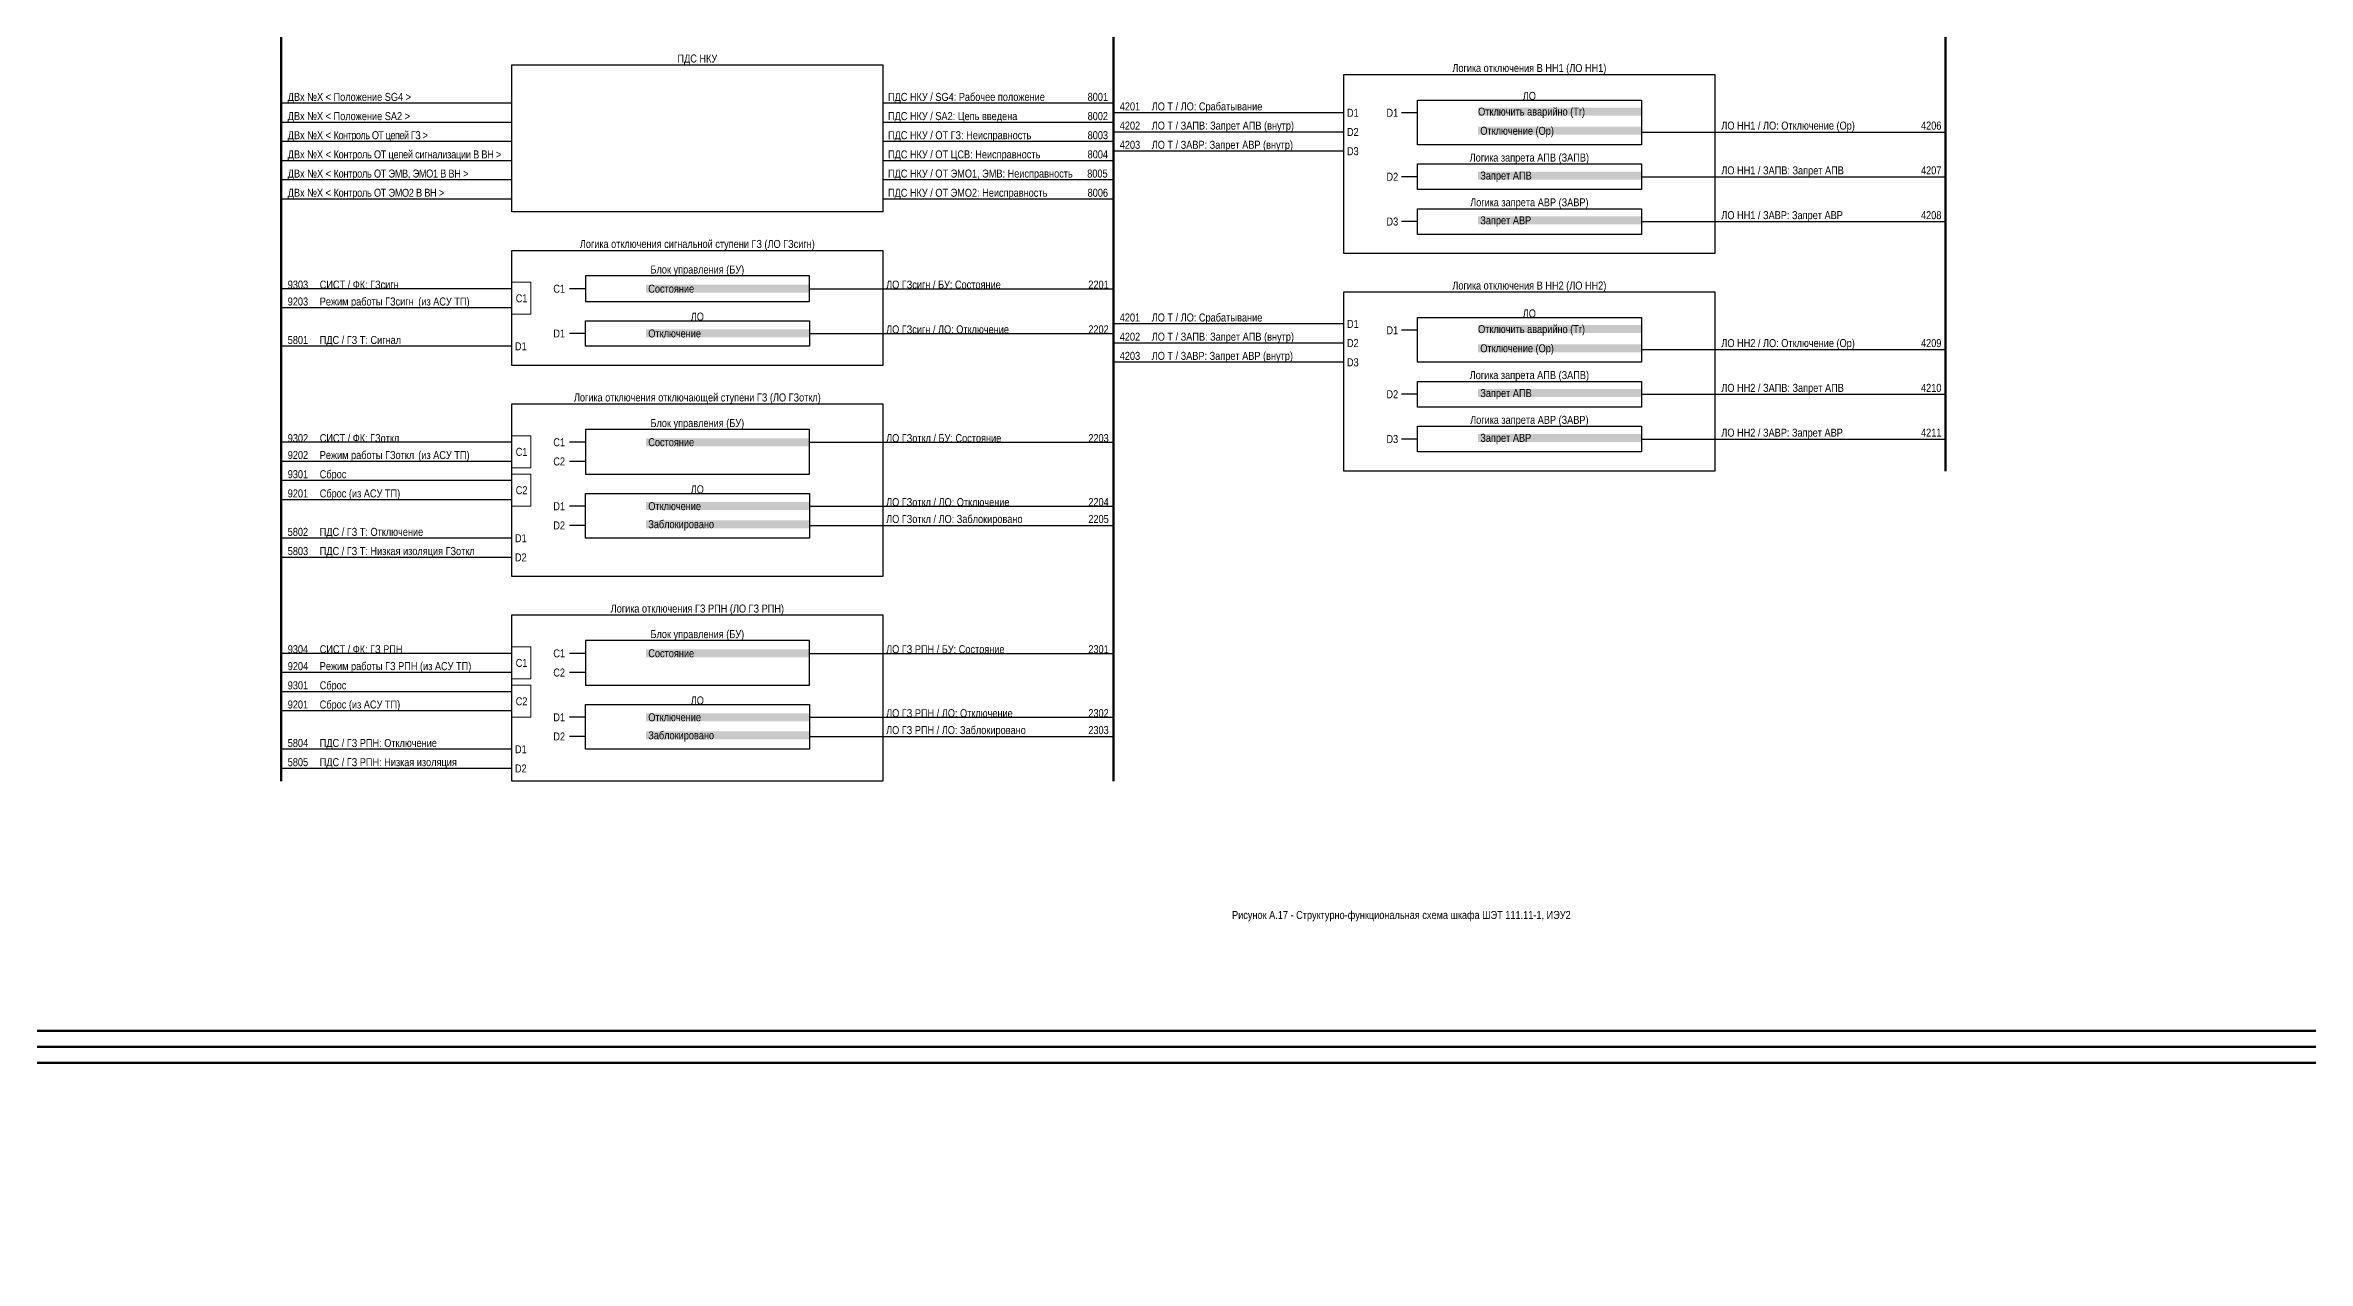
# Model space of a CAD drawing. Header units: millimetres. Extents: x 2179 to 12176, y -20554 to -12004.
# Drawn here: x 10874 to 11581, y -17851 to -17471 of the extents above; entities that cross this region are included whole.
import ezdxf
from ezdxf.enums import TextEntityAlignment as Align

# ---------------------------------------------------------------- set-up
doc = ezdxf.new("R2010")
doc.units = ezdxf.units.MM
for name, color, linetype, lineweight in [('MMS', 190, 'Continuous', 30), ('Внутренняя шина', 4, 'Continuous', 70), ('Линии связи', 75, 'Continuous', 30), ('Основная', 7, 'Continuous', 30), ('Сигналы внутр.', 13, 'Continuous', 30), ('Тонкая', 7, 'Continuous', 13)]:
    doc.layers.add(name, color=color, linetype=linetype, lineweight=lineweight)
doc.layers.add('Рамка внешняя', color=8, linetype='Continuous', lineweight=40, plot=False)
doc.styles.add('2.5_Gost_RD', font='ARIALN.TTF', dxfattribs={"height": 2.5})
doc.styles.add('Narrow', font='ARIALN.TTF')
doc.styles.add('Табл дан', font='ARIALN.TTF')

# ---------------------------------------------------------------- blocks, each defined once
blk = doc.blocks.new('*U15')
blk.add_lwpolyline([(0, 0), (1189, 0), (1189, 841), (0, 841)], close=True)
at = {"lineweight": 50}
blk.add_lwpolyline([(20, 836), (1184, 836), (1184, 5), (20, 5)], close=True, dxfattribs=at)
at = {"style": '2.5_Gost_RD', "flags": 8}
blk.add_attdef('ФОРМАТ', text='', height=2.5, dxfattribs=at).set_placement((1134, 4), align=Align.TOP_LEFT)

msp = doc.modelspace()

# ---------------------------------------------------------------- linework, layer by layer
at = {"layer": 'Внутренняя шина'}
for points in [[(11208, -17701), (11208, -16975)], [(11468, -17604), (11468, -16975)], [(10948, -17701), (10948, -17117)]]:
    msp.add_lwpolyline(points, dxfattribs=at)
at = {"layer": 'Линии связи', "ltscale": 0.5}
for points in [[(11020, -17489), (10948, -17489)], [(11020, -17495), (10948, -17495)], [(11020, -17501), (10948, -17501)], [(11020, -17507), (10948, -17507)], [(11020, -17513), (10948, -17513)], [(11020, -17519), (10948, -17519)], [(11020, -17565), (10948, -17565)], [(11020, -17625), (10948, -17625)], [(11020, -17631), (10948, -17631)], [(11020, -17691), (10948, -17691)], [(11020, -17697), (10948, -17697)]]:
    msp.add_lwpolyline(points, dxfattribs=at)
at = {"layer": 'Линии связи'}
for points in [[(11208, -17489), (11136, -17489)], [(11208, -17495), (11136, -17495)], [(11280, -17492), (11208, -17492)], [(11280, -17498), (11208, -17498)], [(11373, -17498), (11468, -17498)], [(11208, -17501), (11136, -17501)], [(11280, -17504), (11208, -17504)], [(11208, -17507), (11136, -17507)], [(11373, -17512), (11468, -17512)], [(11208, -17513), (11136, -17513)], [(11208, -17519), (11136, -17519)], [(11373, -17526), (11468, -17526)], [(11020, -17547), (10948, -17547)], [(11113, -17547), (11208, -17547)], [(11020, -17553), (10948, -17553)], [(11113, -17561), (11208, -17561)], [(11280, -17558), (11208, -17558)], [(11280, -17564), (11208, -17564)], [(11373, -17566), (11468, -17566)], [(11280, -17570), (11208, -17570)], [(11373, -17580), (11468, -17580)], [(11020, -17595), (10948, -17595)], [(11113, -17595), (11208, -17595)], [(11373, -17594), (11468, -17594)], [(11020, -17601), (10948, -17601)], [(11020, -17607), (10948, -17607)], [(11020, -17613), (10948, -17613)], [(11113, -17615), (11208, -17615)], [(11113, -17621), (11208, -17621)], [(11020, -17661), (10948, -17661)], [(11113, -17661), (11208, -17661)], [(11020, -17667), (10948, -17667)], [(11020, -17673), (10948, -17673)], [(11020, -17679), (10948, -17679)], [(11113, -17681), (11208, -17681)], [(11113, -17687), (11208, -17687)]]:
    msp.add_lwpolyline(points, dxfattribs=at)
at = {"layer": 'Основная'}
for points in [[(11020, -17477), (11136, -17477), (11136, -17523), (11020, -17523)], [(11280, -17480), (11396, -17480), (11396, -17536), (11280, -17536)], [(11303, -17488), (11373, -17488), (11373, -17502), (11303, -17502)], [(11303, -17508), (11373, -17508), (11373, -17516), (11303, -17516)], [(11303, -17522), (11373, -17522), (11373, -17530), (11303, -17530)], [(11020, -17535), (11136, -17535), (11136, -17571), (11020, -17571)], [(11113, -17543), (11043, -17543), (11043, -17551), (11113, -17551)], [(11280, -17548), (11396, -17548), (11396, -17604), (11280, -17604)], [(11043, -17557), (11113, -17557), (11113, -17565), (11043, -17565)], [(11303, -17556), (11373, -17556), (11373, -17570), (11303, -17570)], [(11303, -17576), (11373, -17576), (11373, -17584), (11303, -17584)], [(11020, -17583), (11136, -17583), (11136, -17637), (11020, -17637)], [(11303, -17590), (11373, -17590), (11373, -17598), (11303, -17598)], [(11113, -17591), (11043, -17591), (11043, -17605), (11113, -17605)], [(11043, -17611), (11113, -17611), (11113, -17625), (11043, -17625)], [(11020, -17649), (11136, -17649), (11136, -17701), (11020, -17701)], [(11113, -17657), (11043, -17657), (11043, -17671), (11113, -17671)], [(11043, -17677), (11113, -17677), (11113, -17691), (11043, -17691)]]:
    msp.add_lwpolyline(points, close=True, dxfattribs=at)
for points in [[(11303, -17492), (11298, -17492)], [(11303, -17512), (11298, -17512)], [(11303, -17526), (11298, -17526)], [(11043, -17547), (11038, -17547)], [(11043, -17561), (11038, -17561)], [(11303, -17560), (11298, -17560)], [(11303, -17580), (11298, -17580)], [(11043, -17595), (11038, -17595)], [(11303, -17594), (11298, -17594)], [(11043, -17601), (11038, -17601)], [(11043, -17615), (11038, -17615)], [(11043, -17621), (11038, -17621)], [(11043, -17661), (11038, -17661)], [(11043, -17667), (11038, -17667)], [(11043, -17681), (11038, -17681)], [(11043, -17687), (11038, -17687)]]:
    msp.add_lwpolyline(points, dxfattribs=at)
at = {"layer": 'Тонкая'}
for points in [[(11020, -17545), (11026, -17545), (11026, -17555), (11020, -17555)], [(11020, -17593), (11026, -17593), (11026, -17603), (11020, -17603)], [(11020, -17605), (11026, -17605), (11026, -17615), (11020, -17615)], [(11020, -17659), (11026, -17659), (11026, -17669), (11020, -17669)], [(11020, -17671), (11026, -17671), (11026, -17681), (11020, -17681)]]:
    msp.add_lwpolyline(points, close=True, dxfattribs=at)

# ---------------------------------------------------------------- block references
at = {"layer": 'Рамка внешняя'}
for p in [(10690, -17784), (10690, -18625)]:
    msp.add_blockref('*U15', p, dxfattribs=at)

# ---------------------------------------------------------------- texts
at = {"layer": 'MMS', "char_height": 2.5, "attachment_point": 7, "style": 'Narrow'}
for s, insert, width in [('9303^IСИСТ / ФК: ГЗсигн', (10950, -17547), 48), ('9203^IРежим работы ГЗсигн^I (из АСУ ТП)', (10950, -17553), 70), ('9302^IСИСТ / ФК: ГЗоткл', (10950, -17595), 48), ('9202^IРежим работы ГЗоткл^I (из АСУ ТП)', (10950, -17601), 70), ('9301^IСброс', (10950, -17607), 58), ('9201^IСброс (из АСУ ТП)', (10950, -17613), 58), ('9304^IСИСТ / ФК: ГЗ РПН', (10950, -17661), 48), ('9204^IРежим работы ГЗ РПН (из АСУ ТП)', (10950, -17667), 70), ('9301^IСброс', (10950, -17673), 58), ('9201^IСброс (из АСУ ТП)', (10950, -17679), 58)]:
    msp.add_mtext(s, dxfattribs=dict(at, insert=insert, width=width))
at = {"layer": 'Основная', "style": 'Табл дан'}
for s, p in [('D1', (11281, -17492)), ('D2', (11281, -17498)), ('D3', (11281, -17504)), ('C1', (11033, -17547)), ('C1', (11021.25, -17550)), ('D1', (11033, -17561)), ('D1', (11281, -17558)), ('D1', (11021, -17565)), ('D2', (11281, -17564)), ('D3', (11281, -17570)), ('C1', (11021.25, -17598)), ('C1', (11033, -17595)), ('C2', (11033, -17601)), ('C2', (11021.25, -17610)), ('D1', (11033, -17615)), ('D1', (11021, -17625)), ('D2', (11033, -17621)), ('D2', (11021, -17631)), ('C1', (11033, -17661)), ('C1', (11021.25, -17664)), ('C2', (11033, -17667)), ('C2', (11021.25, -17676)), ('D1', (11033, -17681)), ('D2', (11033, -17687)), ('D1', (11021, -17691)), ('D2', (11021, -17697))]:
    msp.add_text(s, height=2.5, dxfattribs=at).set_placement(p, align=Align.MIDDLE_LEFT)
for s, p in [('D1', (11297, -17492)), ('D2', (11297, -17512)), ('D3', (11297, -17526)), ('D1', (11297, -17560)), ('D2', (11297, -17580)), ('D3', (11297, -17594))]:
    msp.add_text(s, height=2.5, dxfattribs=at).set_placement(p, align=Align.MIDDLE_RIGHT)
at = {"layer": 'Основная', "char_height": 2.5, "attachment_point": 8, "style": 'Narrow'}
for s, insert, width in [('ПДС НКУ', (11078, -17477), 116), ('Логика отключения В НН1 (ЛО НН1)', (11338, -17480), 116), ('ЛО', (11338, -17488), 70), ('Логика запрета АПВ (ЗАПВ)', (11338, -17508), 70), ('Логика запрета АВР (ЗАВР)', (11338, -17522), 70), ('Логика отключения сигнальной ступени ГЗ (ЛО ГЗсигн)', (11078, -17535), 116), ('\\A1;Блок управления (БУ)', (11078, -17543), 70), ('Логика отключения В НН2 (ЛО НН2)', (11338, -17548), 116), ('\\A1;\\pt35;ЛО', (11078, -17557), 70), ('ЛО', (11338, -17556), 70), ('Логика запрета АПВ (ЗАПВ)', (11338, -17576), 70), ('Логика отключения отключающей ступени ГЗ (ЛО ГЗоткл)', (11078, -17583), 116), ('\\A1;Блок управления (БУ)', (11078, -17591), 70), ('Логика запрета АВР (ЗАВР)', (11338, -17590), 70), ('\\A1;\\pt35;ЛО', (11078, -17611), 70), ('Логика отключения ГЗ РПН (ЛО ГЗ РПН)', (11078, -17649), 116), ('\\A1;Блок управления (БУ)', (11078, -17657), 70), ('\\A1;\\pt35;ЛО', (11078, -17677), 70), ('\\pt55;Рисунок А.17 - Структурно-функциональная схема шкафа ШЭТ 111.11-1, ИЭУ2', (11298, -17744.81), 974)]:
    msp.add_mtext(s, dxfattribs=dict(at, insert=insert, width=width))
at = {"layer": 'Основная', "char_height": 2.5, "width": 51, "attachment_point": 4, "style": 'Narrow', "bg_fill": 1, "box_fill_scale": 1, "bg_fill_color": 9, "bg_fill_transparency": 0}
for s, insert in [('Отключить аварийно (Tr)', (11322, -17492)), ('\\pl0.67568;Отключение (Op)', (11322, -17498)), ('\\pl0.67568;Запрет АПВ', (11322, -17512)), ('\\pl0.67568;Запрет АВР', (11322, -17526)), ('\\pl0.67568;Состояние', (11062, -17547)), ('\\pl0.67568;Отключение', (11062, -17561)), ('Отключить аварийно (Tr)', (11322, -17560)), ('\\pl0.67568;Отключение (Op)', (11322, -17566)), ('\\pl0.67568;Запрет АПВ', (11322, -17580)), ('\\pl0.67568;Состояние', (11062, -17595)), ('\\pl0.67568;Запрет АВР', (11322, -17594)), ('\\pl0.67568;Отключение', (11062, -17615)), ('\\pl0.67568;Заблокировано', (11062, -17621)), ('\\pl0.67568;Состояние', (11062, -17661)), ('\\pl0.67568;Отключение', (11062, -17681)), ('\\pl0.67568;Заблокировано', (11062, -17687))]:
    msp.add_mtext(s, dxfattribs=dict(at, insert=insert))
at = {"layer": 'Сигналы внутр.', "ltscale": 0.5, "char_height": 2.5, "attachment_point": 7, "style": 'Narrow'}
for s, insert, width in [('ДВх №X < Положение SG4 >^I^I^I', (10950, -17489), 70), ('ДВх №X < {\\A1;Положение SA2 > ^I}', (10950, -17495), 70), ('ДВх №X < {\\T0.9;Контроль ОТ цепей ГЗ >\\A1;\\T1;^I^I   }', (10950, -17501), 70), ('ДВх №X < {\\A1;\\T0.95;Контроль ОТ цепей сигнализации В ВН >}', (10950, -17507), 70), ('ДВх №X < {\\A1;\\T0.95;Контроль ОТ ЭМВ, ЭМО1 В ВН\\T1; >}', (10950, -17513), 70), ('ДВх №X < {\\A1;\\T0.95;Контроль ОТ ЭМО2 В ВН\\T1; >}', (10950, -17519), 70), ('5801^IПДС / ГЗ Т: Сигнал', (10950, -17565), 58), ('5802^IПДС / ГЗ Т: Отключение^I  ', (10950, -17625), 58), ('5803^IПДС / ГЗ Т: Низкая изоляция ГЗоткл', (10950, -17631), 70), ('5804^IПДС / ГЗ РПН: Отключение ', (10950, -17691), 58), ('5805^IПДС / ГЗ РПН: Низкая изоляция', (10950, -17697), 70)]:
    msp.add_mtext(s, dxfattribs=dict(at, insert=insert, width=width))
at = {"layer": 'Сигналы внутр.', "char_height": 2.5, "attachment_point": 7, "style": 'Табл дан'}
for s, insert, width in [('ПДС НКУ / SG4: Рабочее положение^I^I   8001', (11137.57, -17489), 70.43), ('4201^IЛО Т / ЛО: Срабатывание^I^I   ^I   ', (11210, -17492), 70), ('ПДС НКУ / SA2: Цепь введена {\\A1;^I^I   8002}', (11137.57, -17495), 70.43), ('ПДС НКУ / ОТ ГЗ: Неисправность{\\A1;^I   ^I   8003}', (11137.57, -17501), 70.43), ('4202^IЛО Т / ЗАПВ: Запрет АПВ (внутр)^I   ^I   ', (11210, -17498), 70), ('ЛО НН1 / ЛО: Отключение (Op)^I   ^I   4206^I', (11398, -17498), 70), ('ПДС НКУ / ОТ ЦСВ: Неисправность{\\A1;^I   ^I   8004}', (11137.57, -17507), 70.43), ('4203^IЛО Т / ЗАВР: Запрет АВР (внутр)^I   ^I   ', (11210, -17504), 70), ('ПДС НКУ / ОТ ЭМО1, ЭМВ: Неисправность{\\A1;\\T0.95;  ^I   \\T1;8005}', (11137.57, -17513), 70.43), ('ЛО НН1 / ЗАПВ: Запрет АПВ^I   ^I   ^I   4207^I', (11398, -17512), 70), ('ПДС НКУ / ОТ ЭМО2: Неисправность{\\A1;^I   ^I   8006}', (11137.57, -17519), 70.43), ('ЛО НН1 / ЗАВР: Запрет АВР^I   ^I   ^I   4208^I', (11398, -17526), 70), ('ЛО ГЗсигн / БУ: Состояние^I^I^I    2201', (11137, -17547), 71), ('4201^IЛО Т / ЛО: Срабатывание^I^I   ^I   ', (11210, -17558), 70), ('ЛО ГЗсигн / ЛО: Отключение^I^I    ^I    2202', (11137, -17561), 71), ('4202^IЛО Т / ЗАПВ: Запрет АПВ (внутр)^I   ^I   ', (11210, -17564), 70), ('4203^IЛО Т / ЗАВР: Запрет АВР (внутр)^I   ^I   ', (11210, -17570), 70), ('ЛО НН2 / ЛО: Отключение (Op)^I   ^I   4209^I', (11398, -17566), 70.1924), ('ЛО НН2 / ЗАПВ: Запрет АПВ^I   ^I   ^I   4210^I', (11398, -17580), 70), ('ЛО ГЗоткл / БУ: Состояние^I^I^I    2203', (11137, -17595), 71), ('ЛО НН2 / ЗАВР: Запрет АВР^I   ^I   ^I   4211^I', (11398, -17594), 70), ('ЛО ГЗоткл / ЛО: Отключение^I^I    ^I    2204', (11137, -17615), 71), ('ЛО ГЗоткл / ЛО: Заблокировано^I^I    2205', (11137, -17621), 71), ('ЛО ГЗ РПН / БУ: Состояние^I^I^I    2301', (11137, -17661), 71), ('ЛО ГЗ РПН / ЛО: Отключение^I^I    ^I    2302', (11137, -17681), 71), ('ЛО ГЗ РПН / ЛО: Заблокировано^I^I    2303', (11137, -17687), 71)]:
    msp.add_mtext(s, dxfattribs=dict(at, insert=insert, width=width))

doc.saveas('drawing.dxf')
